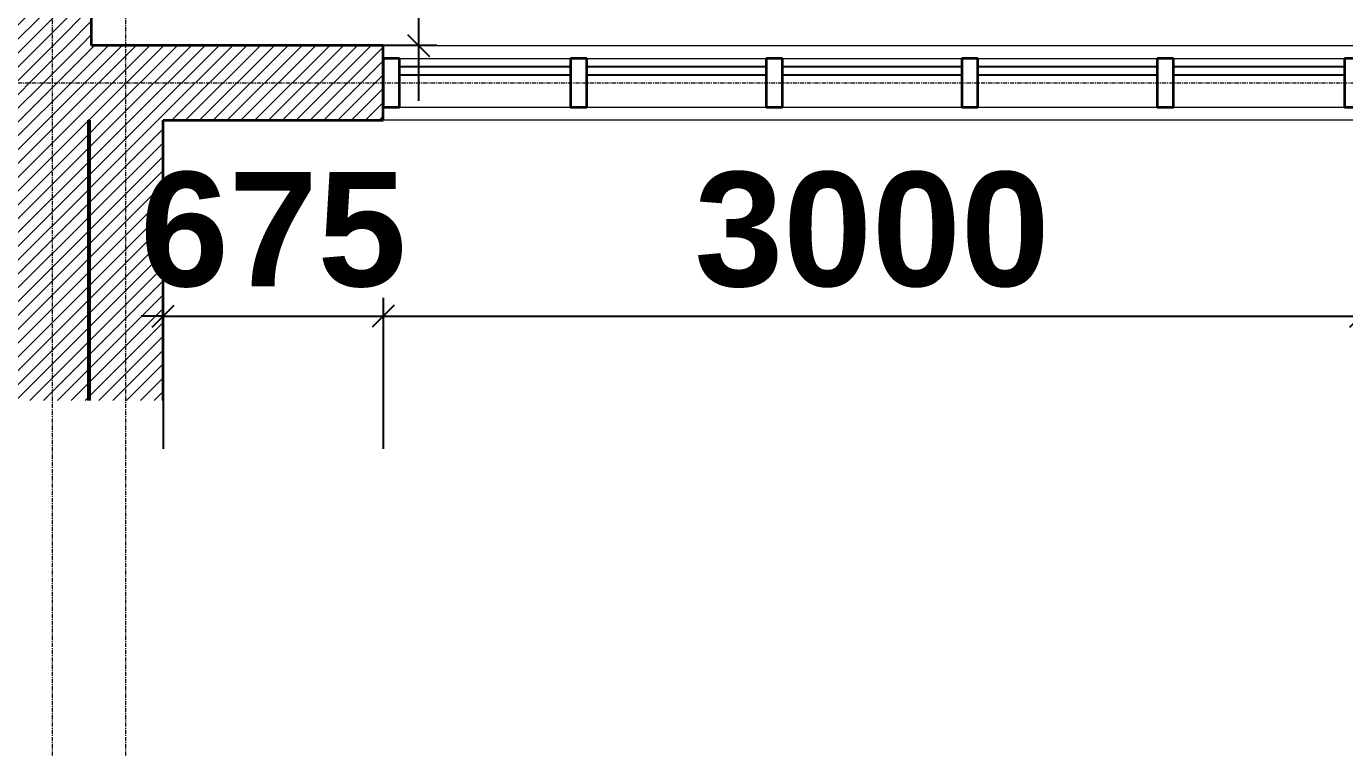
# Model space of a CAD drawing. Header units: inches. Extents: x 22 to 382261, y 22 to 371281.
# Drawn here: x 262588 to 266633, y 54015 to 56253 of the extents above; entities that cross this region are included whole.
import ezdxf

# ---------------------------------------------------------------- set-up
doc = ezdxf.new("R2010")
doc.units = ezdxf.units.IN
doc.header["$MEASUREMENT"] = 0
doc.linetypes.add('Grid Line 1_2_', pattern=[22.225, 12.7, -3.175, 3.175, -3.175])
for name, color, linetype, lineweight in [('A-ANNO-DIMS', 211, 'Continuous', 9), ('A-GLAZ-CURT', 52, 'Continuous', 9), ('A-GLAZ-CWMG', 51, 'Continuous', 9), ('A-WALL', 113, 'Continuous', 9), ('A-WALL-PATT', 111, 'Continuous', 9), ('I-WALL', 2, 'Continuous', 9), ('S-GRID', 1, 'Continuous', 9)]:
    doc.layers.add(name, color=color, linetype=linetype, lineweight=lineweight)
doc.styles.add('Arial_B', font='arialbd.ttf', dxfattribs={"height": 350.793651})
doc.dimstyles.new('2', dxfattribs={"dimscale": 304.8, "dimtxt": 346.888196, "dimasz": 0.221354, "dimexe": 1.338583, "dimexo": 0.0625, "dimgap": 0.278871, "dimtad": 1, "dimdec": 0, "dimzin": 0, "dimdsep": 46, "dimtxsty": 'Arial_B', "dimblk1": 'OBLIQUE', "dimblk2": 'OBLIQUE', "dimsah": 1, "dimcen": 0.09, "dimdle": 0.557743, "dimazin": 0, "dimtfac": 1, "dimtdec": 4, "dimtix": 1, "dimtmove": 0, "dimatfit": 3, "dimfxl": 0.557743, "dimfxlon": 1, "dimtvp": 1, "dimtolj": 1, "dimtzin": 0, "dimarcsym": 2})
pattern_1 = [(45, (261326.42, 47511.47), (-21.213203, 21.213203), [])]

# ---------------------------------------------------------------- blocks, each defined once
blk = doc.blocks.new('System Panel - Glazed-448104-02-GYM AND MEMBERS ROOM BLOWUP')
at = {"layer": 'A-GLAZ-CURT', "lineweight": 25}
for p, q in [((262.5, -24.5), (-262.5, -24.5)), ((-262.5, -24.5), (-262.5, -49.5)), ((262.5, -49.5), (262.5, -24.5)), ((-262.5, -49.5), (262.5, -49.5))]:
    blk.add_line(p, q, dxfattribs=at)
blk = doc.blocks.new('System Panel - Glazed-448105-02-GYM AND MEMBERS ROOM BLOWUP')
at = {"layer": 'A-GLAZ-CURT', "lineweight": 25}
for p, q in [((275, -24.5), (-275, -24.5)), ((-275, -24.5), (-275, -49.5)), ((275, -49.5), (275, -24.5)), ((-275, -49.5), (275, -49.5))]:
    blk.add_line(p, q, dxfattribs=at)
blk = doc.blocks.new('Rectangular Mullion - 50 x 150mm-448107-02-GYM AND MEMBERS ROOM BLOWUP')
at = {"layer": 'A-GLAZ-CWMG', "lineweight": 35}
for p, q in [((0, 75), (-50, 75)), ((-50, 75), (-50, -75)), ((0, -75), (0, 75)), ((-50, -75), (0, -75))]:
    blk.add_line(p, q, dxfattribs=at)
blk = doc.blocks.new('Rectangular Mullion - 50 x 150mm-448108-02-GYM AND MEMBERS ROOM BLOWUP')
at = {"layer": 'A-GLAZ-CWMG', "lineweight": 35}
for p, q in [((-50, 75), (0, 75)), ((-50, -75), (-50, 75)), ((0, 75), (0, -75)), ((0, -75), (-50, -75))]:
    blk.add_line(p, q, dxfattribs=at)
blk = doc.blocks.new('Rectangular Mullion - 50 x 150mm-443212-02-GYM AND MEMBERS ROOM BLOWUP')
at = {"layer": 'A-GLAZ-CWMG'}
for p, q in [((9881.2, 8643.2), (10406.2, 8643.2)), ((9881.2, 8493.2), (10406.2, 8493.2))]:
    blk.add_line(p, q, dxfattribs=at)
blk = doc.blocks.new('Rectangular Mullion - 50 x 150mm-448103-02-GYM AND MEMBERS ROOM BLOWUP')
at = {"layer": 'A-GLAZ-CWMG', "lineweight": 35}
for p, q in [((-25, 75), (25, 75)), ((-25, -75), (-25, 75)), ((25, 75), (25, -75)), ((25, -75), (-25, -75))]:
    blk.add_line(p, q, dxfattribs=at)
blk = doc.blocks.new('Rectangular Mullion - 50 x 150mm-443216-02-GYM AND MEMBERS ROOM BLOWUP')
at = {"layer": 'A-GLAZ-CWMG'}
for p, q in [((9281.2, 8643.2), (9831.2, 8643.2)), ((9281.2, 8493.2), (9831.2, 8493.2))]:
    blk.add_line(p, q, dxfattribs=at)
blk = doc.blocks.new('_Oblique')
at = {"color": 0, "linetype": 'ByBlock', "lineweight": -2}
blk.add_line((-0.5, -0.5), (0.5, 0.5), dxfattribs=at)
blk = doc.blocks.new('*D5399')
at = {"layer": 'A-ANNO-DIMS', "color": 0, "lineweight": -2, "transparency": 16777216}
for p, q in [((263791.1, 59689.7), (263791.1, 56024.7)), ((263847.1, 59519.7), (263383.1, 59519.7)), ((263847.1, 56194.7), (263383.1, 56194.7))]:
    blk.add_line(p, q, dxfattribs=at)
at = {"layer": 'Defpoints', "color": 0, "transparency": 16777216}
for p in [(263866.1, 59519.7), (263791.1, 56194.7), (263866.1, 56194.7)]:
    blk.add_point(p, dxfattribs=at)
at = {"layer": 'A-ANNO-DIMS', "color": 0, "lineweight": -2, "transparency": 16777216, "xscale": 67.46874999999999, "yscale": 67.46874999999999, "zscale": 67.46874999999999}
for p, rotation in [((263791.1, 59519.7), 90), ((263791.1, 56194.7), 270)]:
    blk.add_blockref('_Oblique', p, dxfattribs=dict(at, rotation=rotation))
at = {"layer": 'A-ANNO-DIMS', "color": 0, "transparency": 16777216, "insert": (263527, 57857.2), "char_height": 350.79, "width": 559.685, "attachment_point": 5, "rotation": 90, "style": 'Arial_B'}
blk.add_mtext('\\A1;3325', dxfattribs=at)
blk = doc.blocks.new('*D5408')
at = {"layer": 'A-ANNO-DIMS', "color": 0, "lineweight": -2, "transparency": 16777216}
for p, q in [((263007.6, 55420), (263007.6, 54956.1)), ((263682.6, 55420), (263682.6, 54956.1)), ((263007.6, 55364.1), (262940.1, 55364.1)), ((263007.6, 55364.1), (263682.6, 55364.1)), ((263682.6, 55364.1), (263750.1, 55364.1))]:
    blk.add_line(p, q, dxfattribs=at)
at = {"layer": 'Defpoints', "color": 0, "transparency": 16777216}
for p in [(263007.6, 55439.1), (263682.6, 55439.1), (263682.6, 55364.1)]:
    blk.add_point(p, dxfattribs=at)
at = {"layer": 'A-ANNO-DIMS', "color": 0, "lineweight": -2, "transparency": 16777216, "xscale": 67.46874999999999, "yscale": 67.46874999999999, "zscale": 67.46874999999999}
blk.add_blockref('_Oblique', (263007.6, 55364.1), dxfattribs=at)
at = {"layer": 'A-ANNO-DIMS', "color": 0, "lineweight": -2, "transparency": 16777216, "xscale": 67.46874999999999, "yscale": 67.46874999999999, "zscale": 67.46874999999999, "rotation": 180}
blk.add_blockref('_Oblique', (263682.6, 55364.1), dxfattribs=at)
at = {"layer": 'A-ANNO-DIMS', "color": 0, "transparency": 16777216, "insert": (263345.1, 55628.2), "char_height": 350.79, "width": 419.764, "attachment_point": 5, "style": 'Arial_B'}
blk.add_mtext('\\A1;675', dxfattribs=at)
blk = doc.blocks.new('*D5409')
at = {"layer": 'A-ANNO-DIMS', "color": 0, "lineweight": -2, "transparency": 16777216}
for p, q in [((263682.6, 55420), (263682.6, 54956.1)), ((266682.6, 55420), (266682.6, 54956.1)), ((263512.6, 55364.1), (266852.6, 55364.1))]:
    blk.add_line(p, q, dxfattribs=at)
at = {"layer": 'Defpoints', "color": 0, "transparency": 16777216}
for p in [(263682.6, 55439.1), (266682.6, 55439.1), (266682.6, 55364.1)]:
    blk.add_point(p, dxfattribs=at)
at = {"layer": 'A-ANNO-DIMS', "color": 0, "lineweight": -2, "transparency": 16777216, "xscale": 67.46874999999999, "yscale": 67.46874999999999, "zscale": 67.46874999999999, "rotation": 180}
blk.add_blockref('_Oblique', (263682.6, 55364.1), dxfattribs=at)
at = {"layer": 'A-ANNO-DIMS', "color": 0, "lineweight": -2, "transparency": 16777216, "xscale": 67.46874999999999, "yscale": 67.46874999999999, "zscale": 67.46874999999999}
blk.add_blockref('_Oblique', (266682.6, 55364.1), dxfattribs=at)
at = {"layer": 'A-ANNO-DIMS', "color": 0, "transparency": 16777216, "insert": (265182.6, 55628.2), "char_height": 350.79, "width": 559.685, "attachment_point": 5, "style": 'Arial_B'}
blk.add_mtext('\\A1;3000', dxfattribs=at)
blk = doc.blocks.new('*D5410')
at = {"layer": 'A-ANNO-DIMS', "color": 0, "lineweight": -2, "transparency": 16777216}
for p, q in [((266682.6, 55420), (266682.6, 54956.1)), ((268782.6, 55420), (268782.6, 54956.1)), ((266512.6, 55364.1), (268952.6, 55364.1))]:
    blk.add_line(p, q, dxfattribs=at)
at = {"layer": 'Defpoints', "color": 0, "transparency": 16777216}
for p in [(266682.6, 55439.1), (268782.6, 55439.1), (268782.6, 55364.1)]:
    blk.add_point(p, dxfattribs=at)
at = {"layer": 'A-ANNO-DIMS', "color": 0, "lineweight": -2, "transparency": 16777216, "xscale": 67.46874999999999, "yscale": 67.46874999999999, "zscale": 67.46874999999999, "rotation": 180}
blk.add_blockref('_Oblique', (266682.6, 55364.1), dxfattribs=at)
at = {"layer": 'A-ANNO-DIMS', "color": 0, "lineweight": -2, "transparency": 16777216, "xscale": 67.46874999999999, "yscale": 67.46874999999999, "zscale": 67.46874999999999}
blk.add_blockref('_Oblique', (268782.6, 55364.1), dxfattribs=at)
at = {"layer": 'A-ANNO-DIMS', "color": 0, "transparency": 16777216, "insert": (267732.6, 55628.2), "char_height": 350.79, "width": 559.685, "attachment_point": 5, "style": 'Arial_B'}
blk.add_mtext('\\A1;2100', dxfattribs=at)

msp = doc.modelspace()

# ---------------------------------------------------------------- hatches: boundary and pattern name
at = {"layer": 'A-WALL-PATT', "lineweight": 18}
h = msp.add_hatch(dxfattribs=at)
h.set_pattern_fill('FP_3', color=256, style=0, pattern_type=2)
h.set_pattern_definition(pattern_1)
h.paths.add_polyline_path([(262787.6, 56194.7), (262787.6, 59749.7), (262557.6, 59749.7), (262557.6, 56194.7), (262667.6, 56194.7)])
h = msp.add_hatch(dxfattribs=at)
h.set_pattern_fill('FP_3', color=256, style=0, pattern_type=2)
h.set_pattern_definition(pattern_1)
h.paths.add_polyline_path([(261877.4, 55964.7), (262667.6, 55964.7), (262667.6, 56194.7), (261877.4, 56194.7)])
h = msp.add_hatch(dxfattribs=at)
h.set_pattern_fill('FP_3', color=256, style=0, pattern_type=2)
h.set_pattern_definition(pattern_1)
h.paths.add_polyline_path([(283807.6, 55964.7), (284049.7, 55964.7), (284049.7, 56194.7), (283807.6, 56194.7)])
h.paths.add_polyline_path([(262667.6, 55964.7), (263682.6, 55964.7), (263682.6, 56194.7), (262667.6, 56194.7)])
h.paths.add_polyline_path([(282757.6, 55964.7), (282757.6, 56194.7), (275217.6, 56194.7), (275217.6, 55964.7), (282333.1, 55964.7)])
h.paths.add_polyline_path([(266682.6, 55964.7), (268782.6, 55964.7), (268782.6, 56194.7), (266682.6, 56194.7)])
h.paths.add_polyline_path([(271782.6, 55964.7), (273348.4, 55964.7), (273348.4, 56194.7), (271782.6, 56194.7)])
h = msp.add_hatch(dxfattribs=at)
h.set_pattern_fill('FP_3', color=256, style=0, pattern_type=2)
h.set_pattern_definition(pattern_1)
h.paths.add_polyline_path([(262651.9, 55104.8), (262782.6, 55104.8), (262782.6, 55964.7), (262552.6, 55964.7), (262552.6, 55104.8)])
h = msp.add_hatch(dxfattribs=at)
h.set_pattern_fill('FP_3', color=256, style=0, pattern_type=2)
h.set_pattern_definition(pattern_1)
h.paths.add_polyline_path([(263007.6, 55104.8), (263007.6, 55964.7), (262777.6, 55964.7), (262777.6, 55104.8), (262813.4, 55104.8)])

# ---------------------------------------------------------------- linework, layer by layer
at = {"layer": 'A-WALL'}
msp.add_line((262782.6, 55964.7), (262777.6, 55964.7), dxfattribs=at)
at = {"layer": 'I-WALL', "lineweight": 35}
for p, q in [((262787.6, 56194.7), (262787.6, 59519.7)), ((263682.6, 56194.7), (262787.6, 56194.7)), ((263682.6, 55964.7), (263682.6, 56194.7)), ((262777.6, 55964.7), (262777.6, 55104.8)), ((262782.6, 55104.8), (262782.6, 55964.7)), ((263007.6, 55964.7), (263682.6, 55964.7)), ((263007.6, 55104.8), (263007.6, 55964.7))]:
    msp.add_line(p, q, dxfattribs=at)
at = {"layer": 'I-WALL'}
for p, q in [((263682.6, 56194.7), (266682.6, 56194.7)), ((266682.6, 55964.7), (263682.6, 55964.7))]:
    msp.add_line(p, q, dxfattribs=at)
at = {"layer": 'S-GRID', "linetype": 'Grid Line 1_2_'}
for p, q in [((262667.6, 54015.1), (262667.6, 62091.3)), ((262892.6, 54015.1), (262892.6, 61138.8)), ((259894, 56079.7), (287182.9, 56079.7))]:
    msp.add_line(p, q, dxfattribs=at)

# ---------------------------------------------------------------- block references
at = {"layer": 'A-GLAZ-CURT', "rotation": 180}
for name, p in [('System Panel - Glazed-448104-02-GYM AND MEMBERS ROOM BLOWUP', (263995.1, 56079.7)), ('System Panel - Glazed-448105-02-GYM AND MEMBERS ROOM BLOWUP', (264582.6, 56079.7)), ('System Panel - Glazed-448105-02-GYM AND MEMBERS ROOM BLOWUP', (265182.6, 56079.7)), ('System Panel - Glazed-448105-02-GYM AND MEMBERS ROOM BLOWUP', (265782.6, 56079.7)), ('System Panel - Glazed-448104-02-GYM AND MEMBERS ROOM BLOWUP', (266370.1, 56079.7))]:
    msp.add_blockref(name, p, dxfattribs=at)
at = {"layer": 'A-GLAZ-CWMG', "extrusion": (0, 0, -1)}
for name, p in [('Rectangular Mullion - 50 x 150mm-448108-02-GYM AND MEMBERS ROOM BLOWUP', (-263682.6, 56079.7)), ('Rectangular Mullion - 50 x 150mm-448103-02-GYM AND MEMBERS ROOM BLOWUP', (-264282.6, 56079.7)), ('Rectangular Mullion - 50 x 150mm-448103-02-GYM AND MEMBERS ROOM BLOWUP', (-264882.6, 56079.7)), ('Rectangular Mullion - 50 x 150mm-448103-02-GYM AND MEMBERS ROOM BLOWUP', (-265482.6, 56079.7)), ('Rectangular Mullion - 50 x 150mm-448103-02-GYM AND MEMBERS ROOM BLOWUP', (-266082.6, 56079.7))]:
    msp.add_blockref(name, p, dxfattribs=at)
at = {"layer": 'A-GLAZ-CWMG'}
for name, p in [('Rectangular Mullion - 50 x 150mm-443212-02-GYM AND MEMBERS ROOM BLOWUP', (253851.4, 47511.5)), ('Rectangular Mullion - 50 x 150mm-443216-02-GYM AND MEMBERS ROOM BLOWUP', (255026.4, 47511.5)), ('Rectangular Mullion - 50 x 150mm-443216-02-GYM AND MEMBERS ROOM BLOWUP', (255626.4, 47511.5)), ('Rectangular Mullion - 50 x 150mm-443216-02-GYM AND MEMBERS ROOM BLOWUP', (256226.4, 47511.5)), ('Rectangular Mullion - 50 x 150mm-443212-02-GYM AND MEMBERS ROOM BLOWUP', (256226.4, 47511.5)), ('Rectangular Mullion - 50 x 150mm-448107-02-GYM AND MEMBERS ROOM BLOWUP', (266682.6, 56079.7))]:
    msp.add_blockref(name, p, dxfattribs=at)

# ---------------------------------------------------------------- dimensions: what is measured, and where the dimension line sits
at = {"layer": 'A-ANNO-DIMS'}
dim = msp.add_linear_dim(base=(263791.1, 56194.7), p1=(263866.1, 59519.7), p2=(263866.1, 56194.7), angle=90, dimstyle='2', override={"dimpost": '<>', "dimfxl": 3325}, dxfattribs=at)
dim.commit()
dim.dimension.update_dxf_attribs({"geometry": '*D5399', "text_midpoint": (263527, 57857.2)})
for base, p1, p2, override, picture, middle in [((263682.6, 55364.1), (263007.6, 55439.1), (263682.6, 55439.1), {"dimpost": '<>', "dimfxl": 675}, '*D5408', (263345.1, 55628.2)), ((266682.6, 55364.1), (263682.6, 55439.1), (266682.6, 55439.1), {"dimpost": '<>', "dimfxl": 3000}, '*D5409', (265182.6, 55628.2)), ((268782.6, 55364.1), (266682.6, 55439.1), (268782.6, 55439.1), {"dimpost": '<>', "dimfxl": 2100}, '*D5410', (267732.6, 55628.2))]:
    dim = msp.add_linear_dim(base=base, p1=p1, p2=p2, dimstyle='2', override=override, dxfattribs=at)
    dim.commit()
    dim.dimension.update_dxf_attribs({"geometry": picture, "text_midpoint": middle})

doc.saveas('drawing.dxf')
